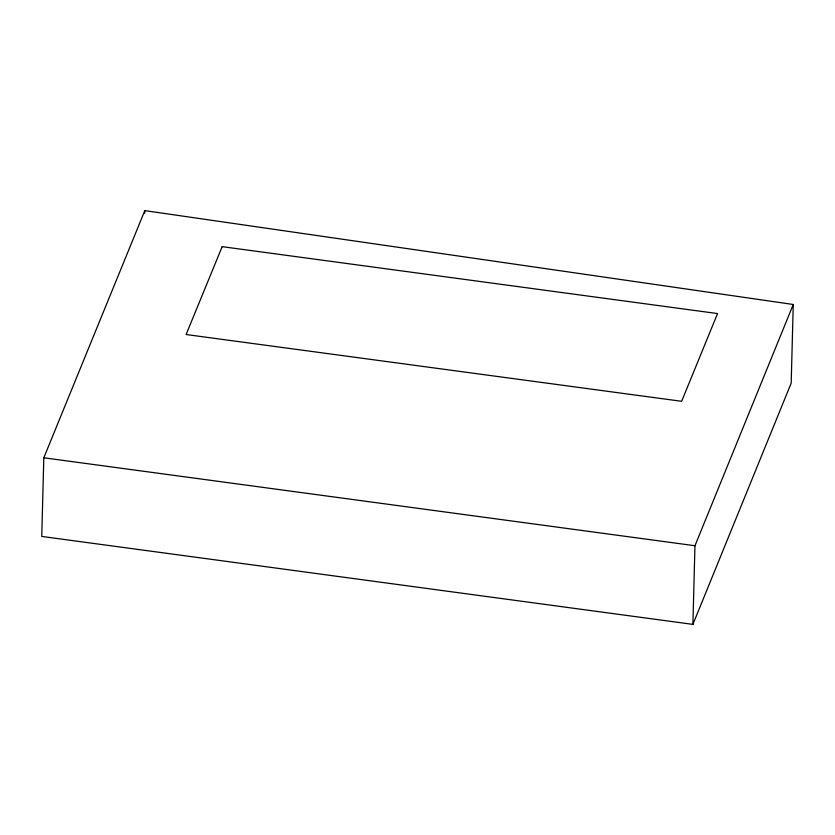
<?xml version="1.0" encoding="UTF-8"?>
<svg xmlns="http://www.w3.org/2000/svg" width="835" height="835" viewBox="0 0 835 835"><rect width="100%" height="100%" fill="white"/><g stroke="black" fill="none" stroke-linecap="round" stroke-linejoin="round"><path stroke-width="1.25" d="M43.806 457.789L41.75 536.435L692.904 624.382L791.194 383.129L793.25 304.483L144.81 210.618L43.806 457.789L694.96 545.735L793.25 304.483M144.747 213.196L144.81 210.618M692.904 624.382L694.96 545.735M222.173 246.659L186.101 334.522L681.642 401.301L717.547 313.563L222.173 246.659"/></g></svg>
